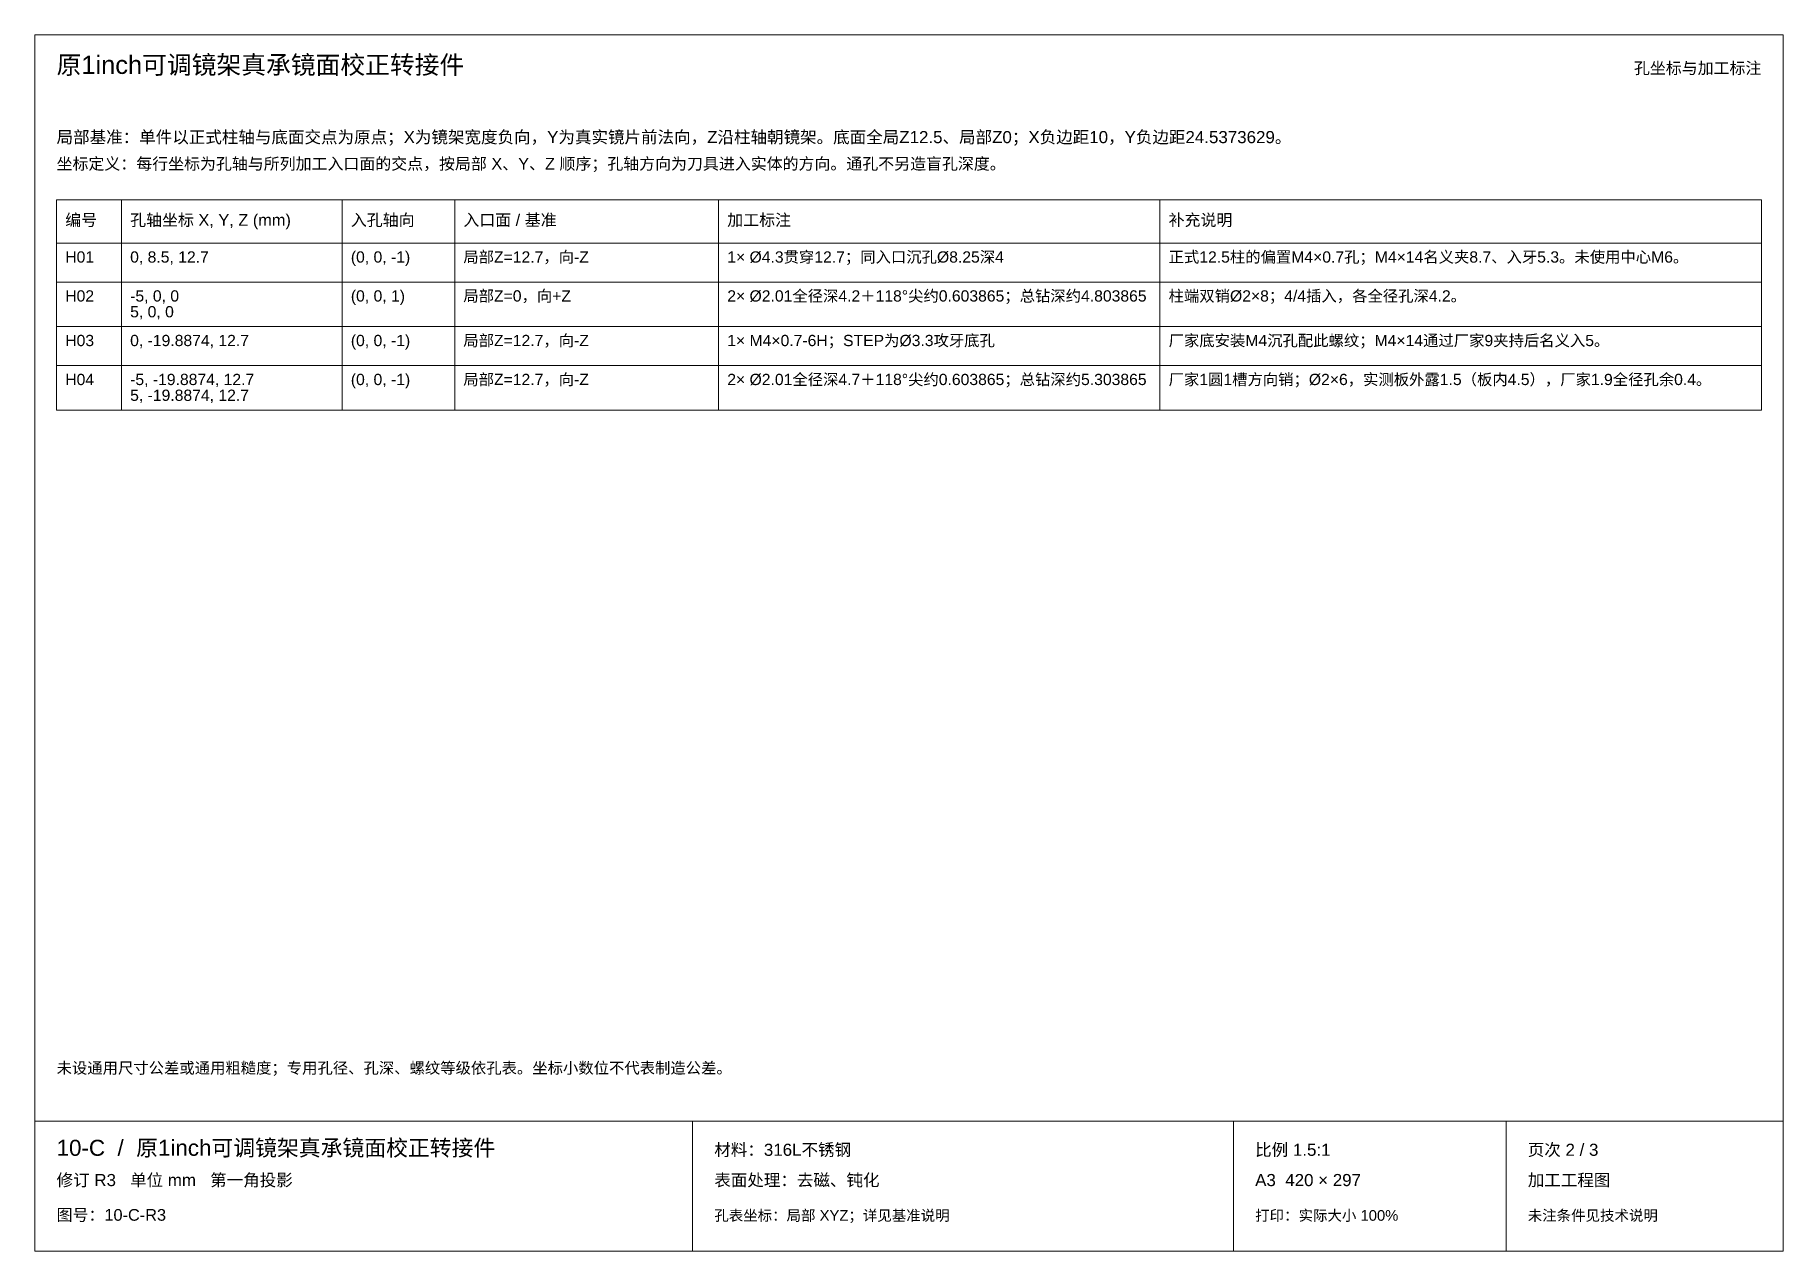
# Paper-space layout '02_孔表及加工说明' of a CAD drawing. Header units: millimetres. Extents: x 8 to 412, y 8 to 289.
import ezdxf
from ezdxf.enums import TextEntityAlignment as Align

# ---------------------------------------------------------------- set-up
doc = ezdxf.new("R2010")
doc.units = ezdxf.units.MM
doc.layers.add('ANNOTATIONS', color=7, linetype='CONTINUOUS', lineweight=18)
doc.styles.add('CJK', font='Arial Unicode.ttf')

psp = doc.layouts.new('02_孔表及加工说明')

# ---------------------------------------------------------------- linework, layer by layer
at = {"layer": 'ANNOTATIONS'}
for p, q in [((412, 289), (8, 289)), ((8, 289), (8, 8)), ((412, 8), (412, 289)), ((28, 250.9), (13, 250.9)), ((13, 250.9), (13, 240.9)), ((28, 240.9), (28, 250.9)), ((79, 250.9), (28, 250.9)), ((28, 250.9), (28, 240.9)), ((79, 240.9), (79, 250.9)), ((105, 250.9), (79, 250.9)), ((79, 250.9), (79, 240.9)), ((105, 240.9), (105, 250.9)), ((166, 250.9), (105, 250.9)), ((105, 250.9), (105, 240.9)), ((166, 240.9), (166, 250.9)), ((268, 250.9), (166, 250.9)), ((166, 250.9), (166, 240.9)), ((268, 240.9), (268, 250.9)), ((407, 250.9), (268, 250.9)), ((268, 250.9), (268, 240.9)), ((407, 240.9), (407, 250.9)), ((13, 240.9), (28, 240.9)), ((28, 240.9), (13, 240.9)), ((13, 240.9), (13, 231.9)), ((28, 240.9), (79, 240.9)), ((28, 231.9), (28, 240.9)), ((79, 240.9), (28, 240.9)), ((28, 240.9), (28, 231.9)), ((79, 240.9), (105, 240.9)), ((79, 231.9), (79, 240.9)), ((105, 240.9), (79, 240.9)), ((79, 240.9), (79, 231.9)), ((105, 240.9), (166, 240.9)), ((105, 231.9), (105, 240.9)), ((166, 240.9), (105, 240.9)), ((105, 240.9), (105, 231.9)), ((166, 240.9), (268, 240.9)), ((166, 231.9), (166, 240.9)), ((268, 240.9), (166, 240.9)), ((166, 240.9), (166, 231.9)), ((268, 240.9), (407, 240.9)), ((268, 231.9), (268, 240.9)), ((407, 240.9), (268, 240.9)), ((268, 240.9), (268, 231.9)), ((407, 231.9), (407, 240.9)), ((13, 231.9), (28, 231.9)), ((28, 231.9), (13, 231.9)), ((13, 231.9), (13, 221.6)), ((28, 231.9), (79, 231.9)), ((28, 221.6), (28, 231.9)), ((79, 231.9), (28, 231.9)), ((28, 231.9), (28, 221.6)), ((79, 231.9), (105, 231.9)), ((79, 221.6), (79, 231.9)), ((105, 231.9), (79, 231.9)), ((79, 231.9), (79, 221.6)), ((105, 231.9), (166, 231.9)), ((105, 221.6), (105, 231.9)), ((166, 231.9), (105, 231.9)), ((105, 231.9), (105, 221.6)), ((166, 231.9), (268, 231.9)), ((166, 221.6), (166, 231.9)), ((268, 231.9), (166, 231.9)), ((166, 231.9), (166, 221.6)), ((268, 231.9), (407, 231.9)), ((268, 221.6), (268, 231.9)), ((407, 231.9), (268, 231.9)), ((268, 231.9), (268, 221.6)), ((407, 221.6), (407, 231.9)), ((13, 221.6), (28, 221.6)), ((28, 221.6), (13, 221.6)), ((13, 221.6), (13, 212.6)), ((28, 221.6), (79, 221.6)), ((28, 212.6), (28, 221.6)), ((79, 221.6), (28, 221.6)), ((28, 221.6), (28, 212.6)), ((79, 221.6), (105, 221.6)), ((79, 212.6), (79, 221.6)), ((105, 221.6), (79, 221.6)), ((79, 221.6), (79, 212.6)), ((105, 221.6), (166, 221.6)), ((105, 212.6), (105, 221.6)), ((166, 221.6), (105, 221.6)), ((105, 221.6), (105, 212.6)), ((166, 221.6), (268, 221.6)), ((166, 212.6), (166, 221.6)), ((268, 221.6), (166, 221.6)), ((166, 221.6), (166, 212.6)), ((268, 221.6), (407, 221.6)), ((268, 212.6), (268, 221.6)), ((407, 221.6), (268, 221.6)), ((268, 221.6), (268, 212.6)), ((407, 212.6), (407, 221.6)), ((13, 212.6), (28, 212.6)), ((28, 212.6), (13, 212.6)), ((13, 212.6), (13, 202.3)), ((28, 212.6), (79, 212.6)), ((28, 202.3), (28, 212.6)), ((79, 212.6), (28, 212.6)), ((28, 212.6), (28, 202.3)), ((79, 212.6), (105, 212.6)), ((79, 202.3), (79, 212.6)), ((105, 212.6), (79, 212.6)), ((79, 212.6), (79, 202.3)), ((105, 212.6), (166, 212.6)), ((105, 202.3), (105, 212.6)), ((166, 212.6), (105, 212.6)), ((105, 212.6), (105, 202.3)), ((166, 212.6), (268, 212.6)), ((166, 202.3), (166, 212.6)), ((268, 212.6), (166, 212.6)), ((166, 212.6), (166, 202.3)), ((268, 212.6), (407, 212.6)), ((268, 202.3), (268, 212.6)), ((407, 212.6), (268, 212.6)), ((268, 212.6), (268, 202.3)), ((407, 202.3), (407, 212.6)), ((13, 202.3), (28, 202.3)), ((28, 202.3), (79, 202.3)), ((79, 202.3), (105, 202.3)), ((105, 202.3), (166, 202.3)), ((166, 202.3), (268, 202.3)), ((268, 202.3), (407, 202.3)), ((8, 38), (412, 38)), ((160, 8), (160, 38)), ((285, 8), (285, 38)), ((348, 8), (348, 38)), ((8, 8), (412, 8))]:
    psp.add_line(p, q, dxfattribs=at)

# ---------------------------------------------------------------- texts
at = {"layer": 'ANNOTATIONS', "style": 'CJK'}
for s, height, p in [('原1inch可调镜架真承镜面校正转接件', 4.2, (13, 280)), ('局部基准：单件以正式柱轴与底面交点为原点；X为镜架宽度负向，Y为真实镜片前法向，Z沿柱轴朝镜架。底面全局Z12.5、局部Z0；X负边距10，Y负边距24.5373629。', 2.8, (13, 264)), ('坐标定义：每行坐标为孔轴与所列加工入口面的交点，按局部 X、Y、Z 顺序；孔轴方向为刀具进入实体的方向。通孔不另造盲孔深度。', 2.7, (13, 257.9)), ('编号', 2.7, (15, 244.9)), ('孔轴坐标 X, Y, Z (mm)', 2.7, (30, 244.9)), ('入孔轴向', 2.7, (81, 244.9)), ('入口面 / 基准', 2.7, (107, 244.9)), ('加工标注', 2.7, (168, 244.9)), ('补充说明', 2.7, (270, 244.9)), ('H01', 2.6, (15, 236.4)), ('0, 8.5, 12.7', 2.6, (30, 236.4)), ('(0, 0, -1)', 2.6, (81, 236.4)), ('局部Z=12.7，向-Z', 2.6, (107, 236.4)), ('1× Ø4.3贯穿12.7；同入口沉孔Ø8.25深4', 2.6, (168, 236.4)), ('正式12.5柱的偏置M4×0.7孔；M4×14名义夹8.7、入牙5.3。未使用中心M6。', 2.6, (270, 236.4)), ('局部Z=0，向+Z', 2.6, (107, 227.4)), ('2× Ø2.01全径深4.2＋118°尖约0.603865；总钻深约4.803865', 2.6, (168, 227.4)), ('柱端双销Ø2×8；4/4插入，各全径孔深4.2。', 2.6, (270, 227.4)), ('H02', 2.6, (15, 227.4)), ('5, 0, 0', 2.6, (30, 223.75)), ('-5, 0, 0', 2.6, (30, 227.4)), ('(0, 0, 1)', 2.6, (81, 227.4)), ('H03', 2.6, (15, 217.1)), ('0, -19.8874, 12.7', 2.6, (30, 217.1)), ('(0, 0, -1)', 2.6, (81, 217.1)), ('局部Z=12.7，向-Z', 2.6, (107, 217.1)), ('1× M4×0.7-6H；STEP为Ø3.3攻牙底孔', 2.6, (168, 217.1)), ('厂家底安装M4沉孔配此螺纹；M4×14通过厂家9夹持后名义入5。', 2.6, (270, 217.1)), ('H04', 2.6, (15, 208.1)), ('-5, -19.8874, 12.7', 2.6, (30, 208.1)), ('(0, 0, -1)', 2.6, (81, 208.1)), ('局部Z=12.7，向-Z', 2.6, (107, 208.1)), ('2× Ø2.01全径深4.7＋118°尖约0.603865；总钻深约5.303865', 2.6, (168, 208.1)), ('厂家1圆1槽方向销；Ø2×6，实测板外露1.5（板内4.5），厂家1.9全径孔余0.4。', 2.6, (270, 208.1)), ('5, -19.8874, 12.7', 2.6, (30, 204.45)), ('未设通用尺寸公差或通用粗糙度；专用孔径、孔深、螺纹等级依孔表。坐标小数位不代表制造公差。', 2.6, (13, 49)), ('10-C  /  原1inch可调镜架真承镜面校正转接件', 3.7, (13, 30)), ('材料：316L不锈钢', 2.8, (165, 30)), ('比例 1.5:1', 2.8, (290, 30)), ('页次 2 / 3', 2.8, (353, 30)), ('修订 R3   单位 mm   第一角投影', 2.8, (13, 23)), ('表面处理：去磁、钝化', 2.8, (165, 23)), ('A3  420 × 297', 2.8, (290, 23)), ('加工工程图', 2.8, (353, 23)), ('图号：10-C-R3', 2.7, (13, 15)), ('孔表坐标：局部 XYZ；详见基准说明', 2.45, (165, 15)), ('打印：实际大小 100%', 2.45, (290, 15)), ('未注条件见技术说明', 2.45, (353, 15))]:
    psp.add_text(s, height=height, dxfattribs=at).set_placement(p)
psp.add_text('孔坐标与加工标注', height=2.7, dxfattribs=at).set_placement((407, 280), align=Align.RIGHT)

doc.saveas('drawing.dxf')
